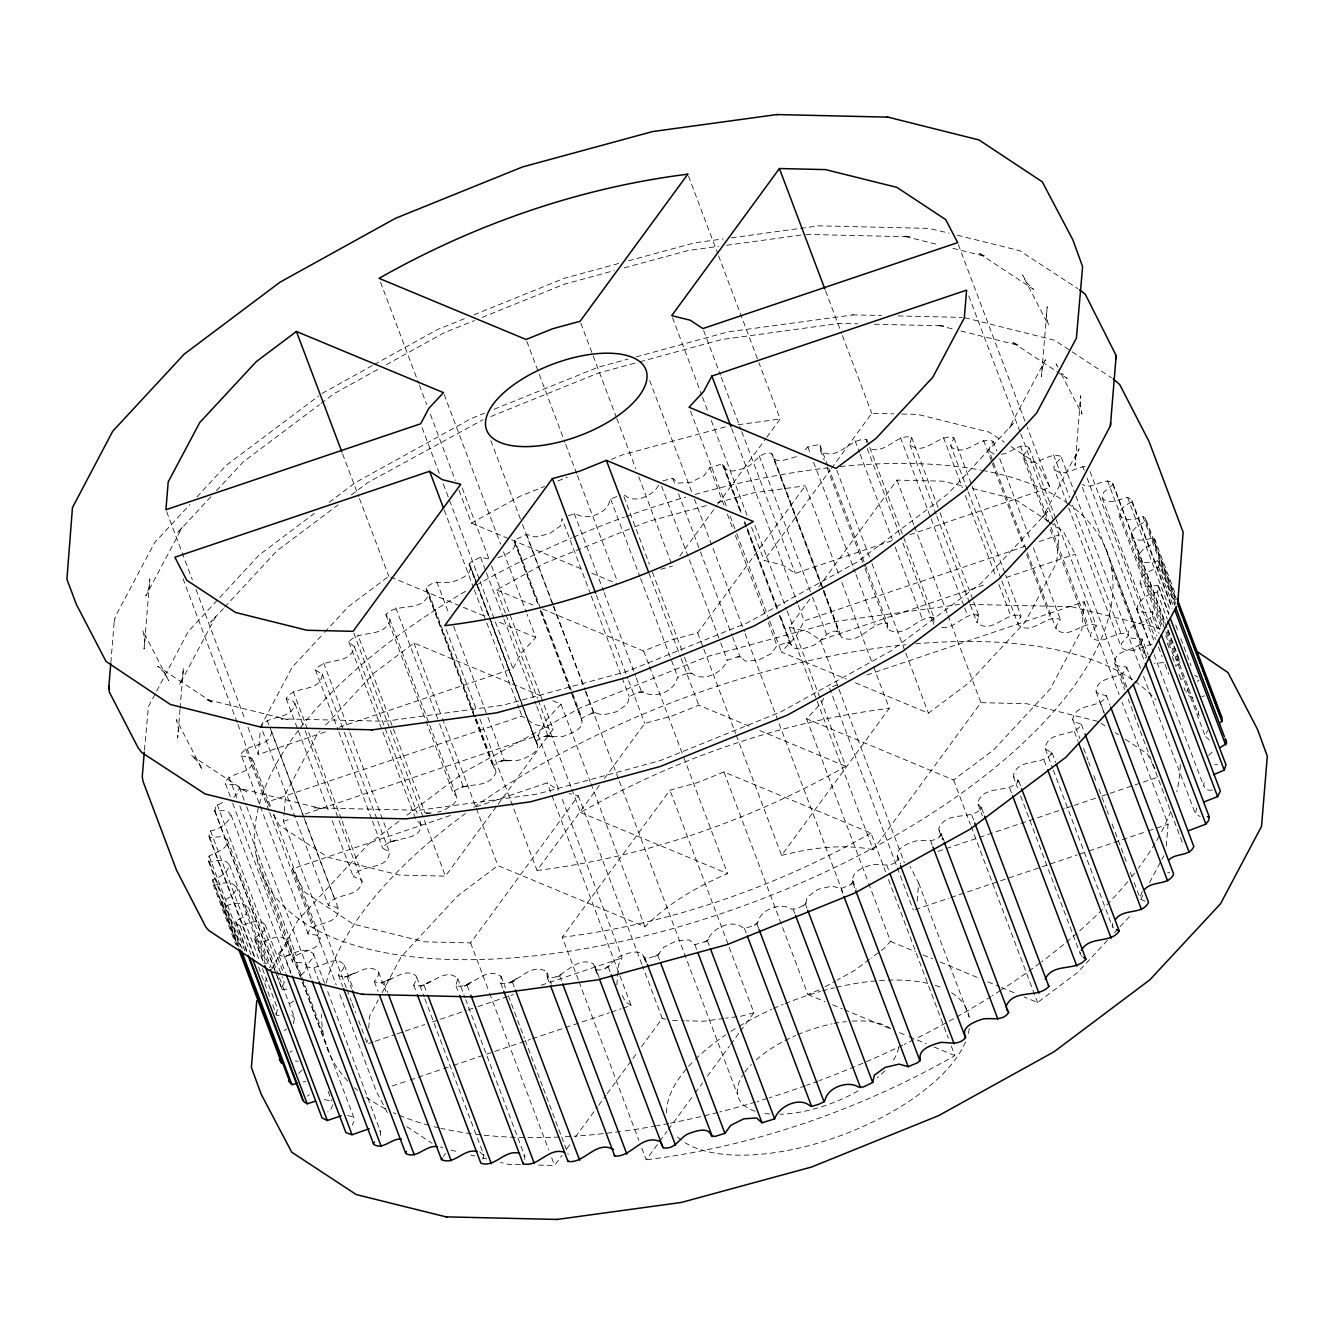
<?xml version="1.0" encoding="UTF-8"?>
<svg xmlns="http://www.w3.org/2000/svg" width="1334" height="1334" viewBox="0 0 1334 1334"><rect width="100%" height="100%" fill="white"/><g stroke="black" fill="none" stroke-linecap="round" stroke-linejoin="round"><path stroke-width="0.75" stroke-dasharray="5 3.75" d="M1140.637 668.551L1128.231 635.651C1126.863 620.06 1152.859 625.363 1152.609 611.756C1124.679 616.208 1140.62 594.364 1157.078 592.096L1158.596 588.561L1157.929 585.576L1145.322 586.376L1140.17 583.208C1139.403 573.42 1151.809 570.819 1158.529 566.917L1159.379 563.515L1158.062 560.78C1132.383 568.117 1133.516 550.625 1154.76 543.338L1154.961 540.103L1152.993 537.635C1130.465 545.956 1122.461 531.616 1145.839 521.594L1145.372 518.559L1142.771 516.408C1124.462 525.896 1107.67 513.273 1131.866 501.934L1130.732 499.133L1127.53 497.299C1119.676 499.133 1108.938 505.403 1102.268 498.066L1103.501 492.396L1112.973 484.559L1112.739 483.208C1103.768 475.988 1092.579 491.045 1082.358 484.259M222.528 802.484L215.641 806.12L214.957 811.272C242.905 806.82 226.963 828.664 210.505 830.932L208.988 834.467L209.638 837.452L222.261 836.651L227.414 839.803C228.181 849.608 215.775 852.209 209.054 856.094L208.204 859.513L209.521 862.231C235.201 854.894 234.067 872.386 212.823 879.69L212.623 882.925L214.591 885.376C237.118 877.055 245.123 891.395 221.744 901.434L222.211 904.469L224.812 906.62C243.122 897.115 259.897 909.738 235.718 921.094L236.852 923.895L240.053 925.713C247.891 923.878 258.646 917.609 265.316 924.962L264.082 930.632L254.611 938.452L254.844 939.82C263.265 946.923 273.303 933.35 283.142 937.869C292.963 941.387 282.625 950.008 278.189 953.343L285.493 972.686M302.735 982.191L354.577 1119.593L352.343 1125.062M278.189 953.343L280.624 955.578L284.892 956.695C293.38 953.393 305.586 946.156 313.49 953.927L313.407 957.545L306.236 965.566L307.07 966.7C318.893 972.186 334.034 952.193 344.372 965.182L343.455 968.634L338.402 975.021L339.52 976.004C352.51 980.307 366.183 960.463 378.589 971.986L378.356 975.271L374.354 981.574C388.494 987.677 401.667 965.132 416.158 975.938L416.608 979.006L413.707 985.176C428.764 990.278 442.971 965.666 457.712 978.406L456.011 985.776C471.953 989.578 484.626 965.182 501.067 976.388L500.817 983.375C517.375 985.943 528.681 961.697 546.423 971.452L547.624 977.989C564.549 979.406 574.537 955.261 593.28 963.665L595.914 969.685C608.304 972.153 611.956 959.246 621.744 955.528C628.047 953.21 641.504 948.207 644.039 957.629L647.79 958.412L657.745 955.311L663.565 947.323L676.588 940.787L689.445 939.936L694.864 944.722L707.454 940.804C711.739 928.214 731.916 918.542 742.788 927.697L744.422 928.331L750.809 926.563L756.895 923.795L757.845 922.228C760.38 909.471 780.824 902.001 791.462 909.088L796.181 908.904L805.553 904.452L807.17 897.115L817.875 889.394L831.916 886.076L841.02 888.627L850.692 884.592L853.243 881.524C850.208 871.035 865.716 866.483 873.403 864.415C882.224 864.015 891.379 867.967 898.316 859.68L898.416 858.262C892.963 848.691 909.138 842.955 916.124 840.887C925.012 839.603 934.867 843.472 941.42 834.717L938.702 828.731C946.44 809.855 970.418 820.994 981.707 808.421L977.589 803.018C983.542 783.842 1008.604 794.197 1018.726 781.057L1013.24 776.305C1017.092 756.978 1043.355 766.533 1052.076 752.926L1045.289 748.874C1046.656 729.631 1074.304 738.252 1081.39 724.345L1074.67 721.927L1072.653 719.476C1075.504 702.601 1098.366 708.821 1106.019 697.148L1106.353 695.631L1098.749 693.847L1096.098 691.696C1096.598 674.937 1120.543 680.423 1126.646 668.534L1126.68 667.083L1118.292 665.949L1115.041 664.132C1112.823 647.824 1138.069 652.293 1142.438 640.37L1142.154 639.019L1131.032 638.136L1128.231 635.651M1209.388 740.02L1205.286 736.268L1207.57 730.382M488.394 558.896L480.59 557.262L471.236 561.714L469.168 564.749C474.621 574.337 458.446 580.073 451.459 582.124C442.571 583.425 432.716 579.54 426.163 588.294L428.881 594.28C421.127 613.173 397.165 602.034 385.876 614.607L389.995 619.993C384.042 639.186 358.979 628.831 348.858 641.971L354.344 646.723C350.492 666.033 324.229 656.495 315.508 670.102L338.136 730.082M420.043 820.894C425.963 843.838 390.095 834.417 382.675 848.141L389.461 852.176C388.077 871.419 360.447 862.815 353.36 876.721L360.063 879.123L362.081 881.591C359.246 898.466 336.385 892.246 328.731 903.918L328.397 905.436L335.985 907.22L338.636 909.371C338.152 926.13 314.207 920.643 308.104 932.533L308.071 933.983L316.458 935.117L319.71 936.935C321.911 953.243 296.665 948.757 292.313 960.697L292.58 962.047L303.718 962.931L306.52 965.416L305.186 971.135L300.917 975.271M1080.44 952.526L1080.407 954.344L1020.543 795.664M308.071 933.983L240.937 754.494C247.04 742.604 270.985 748.091 271.469 731.332L270.385 729.915M1047.307 521.694L1023.211 457.829L1024.128 454.394L1029.181 448.007L1028.064 447.007C1017.875 442.638 1010.638 454.577 1000.5 454.194M1152.176 644.555C1142.438 645.339 1130.181 656.061 1121.26 647.14L1121.344 643.522L1128.514 635.501L1127.68 634.367C1115.841 628.881 1100.717 648.874 1090.378 635.884L1091.295 632.433L1096.348 626.046L1056.195 519.61M1212.456 790.045C1206.219 791.812 1200.333 784.959 1206.069 780.107M240.904 755.944L249.291 757.078L252.543 758.896C254.761 775.204 229.515 770.718 225.146 782.658L231.999 801.417M662.781 480.874L672.72 478.289L678.139 483.075L690.979 482.241L704.019 475.704L709.821 467.717L719.793 464.616L723.545 465.383C727.03 475.754 742.304 469.101 749.191 465.833C756.411 460.63 760.964 451.392 771.669 453.327L820.944 584.809M315.508 670.102L322.294 674.137C320.927 693.38 293.28 684.776 286.193 698.683L292.913 701.084L294.931 703.535C292.079 720.427 269.218 714.207 261.564 725.863M444.822 809.805L453.627 804.119L456.745 799.966L456.712 796.765L453.043 792.646C464.332 780.073 488.294 791.212 496.031 772.336L493.33 766.35C500.8 756.145 512.489 763.165 522.244 759.129C528.231 756.762 541.737 750.992 536.335 742.805L477.305 584.625M114.207 621.861L115.541 616.208L154.694 542.538L189.895 504.519M110.855 662.581L114.441 618.926M144.439 750.075L148.458 706.553L188.277 631.549L259.013 555.127L314.29 513.49M180.023 709.455L177.672 738.002L178.406 728.681L176.438 719.61L202.318 769.718L197.849 761.647L191.246 755.294L246.84 791.962L239.303 788.227L321.577 808.687L314.541 807.854L418.909 810.288L536.868 794.147L660.38 760.547L781.007 711.772L890.562 651.159L981.557 582.825L1047.807 511.439L1042.688 517.175L1079.056 448.758L1075.738 456.878L1075.037 465.699L1080.757 395.698L1080.04 405.019L1082.007 414.09L1058.896 369.351M180.073 708.454L183.408 668L182.708 676.822L179.39 684.959L215.741 616.525L210.639 622.261L223.312 608.587M325.396 731.899L258.262 754.544L260.23 730.715M346.24 987.744L283.458 821.31L284.109 813.373M284.275 811.389L285.743 793.513L317.292 734.134L320.11 731.082M373.337 1041.871L367.4 1043.872L367.734 1039.903M368.718 1027.98L369.701 1016.058L378.306 999.866M616.825 984.992L618.476 964.816L622.128 957.929L561.531 797.315M917.175 901.3L918.676 883.141L910.055 866.45M1054.544 523.278L1058.946 534.934L1056.661 562.748L1025.112 622.128L968.584 683.041L928.431 713.19L853.96 682.224M866.917 674.987L1084.125 601.701L1081.841 629.515L1050.292 688.894L993.763 749.808L953.61 779.956L806.586 718.809L821.227 703.035L823.962 697.899M1166.283 846.106L1168.084 824.262L1122.094 702.334M275.955 1014.374L277.672 1008.971L262.331 968.334M1017.525 782.724L1017.959 779.956M424.879 998.799L484.009 1155.561L482.341 1160.18M967.534 490.012L950.742 445.506L953.877 437.852C938.819 432.75 924.612 457.362 909.855 444.606L911.572 437.252C896.114 433.517 886.56 454.244 870.035 448.741M1096.348 626.046L1095.214 625.062C1082.241 620.76 1068.567 640.603 1056.161 629.081L1056.395 625.796L1060.38 619.493C1046.256 613.39 1033.083 635.934 1018.576 625.129L1018.142 622.061L1021.044 615.891L1005.703 575.254M524.662 1159.346L524.879 1156.461L465.749 999.7M1141.487 642.388L1142.154 639.019L1148.007 654.494M332.833 1104.702L331.249 1108.671L327.747 1111.922M1198.616 711.072L1198.566 714.707L1201.35 717.225M380.557 1135.584L380.657 1131.966L326.63 988.761M1112.589 923.295L1112.456 926.93L1114.79 928.814M537.702 603.418L514.34 541.487L514.724 540.02L526.563 534.384L535.668 536.952L549.691 533.633L560.413 525.913L562.031 518.559L590.512 594.03M536.435 741.387C544.322 731.532 555.111 739.069 564.932 735.801C571.536 733.333 584.726 728.731 581.507 719.543L581.891 718.059L514.724 540.02M286.927 989.194L282.124 989.311L281.557 988.077L284.292 982.491L282.108 976.688M1152.609 614.941L1152.609 611.756L1160.48 632.349M980.223 810.088L981.224 807.203M950.742 445.506L951.425 447.09C965.916 457.896 979.089 435.334 993.23 441.454L988.677 449.308L992.646 460.714M866.416 442.454L866.766 439.653C850.208 437.068 838.903 461.331 821.16 451.576L819.96 445.022L817.659 444.839L807.837 446.857L803.301 451.626M869.685 447.39L933.933 617.692L933.667 624.679L902.284 541.471M658.612 485.259C653.16 495.814 634.5 504.035 624.796 495.314L620.343 495.181M933.933 617.692C917.375 615.124 906.069 639.37 888.327 629.615L887.127 623.078C870.185 621.661 860.197 645.806 841.471 637.385L838.836 631.366C826.43 628.914 822.778 641.821 813.006 645.539C806.686 647.857 793.246 652.86 790.712 643.422L786.96 642.654L776.988 645.756L771.185 653.743L758.146 660.28L745.306 661.13L739.886 656.345L727.297 660.263C723.011 672.853 702.835 682.524 691.962 673.37L690.328 672.736L683.925 674.504L677.839 677.272L676.888 678.839C674.37 691.596 653.927 699.066 643.288 691.979L638.552 692.163L629.198 696.615L627.564 703.952L616.858 711.672L602.835 714.991L593.73 712.439L581.891 718.059M939.686 836.385L941.22 833.4L944.155 841.137M260.547 726.747L292.096 667.367L323.195 633.85M264.949 981.974L266.85 978.389M271.636 969.401L298.182 919.843L368.151 844.439L400.3 820.193M339.22 727.23L512.99 668.617L521.16 653.226L535.818 637.435L527.013 614.124M382.124 992.663L401.251 956.678L457.779 895.764L497.916 865.616L644.956 926.763C668.034 903.318 697.432 886.343 727.614 873.62L683.075 755.561M305.169 813.99L538.169 735.384L546.356 719.993L560.997 704.202L551.459 700.233M1025.379 546.256L804.219 620.877L796.048 636.268L781.39 652.043L846.323 679.056M1140.937 898.849L1142.854 895.247M1149.541 882.658L1161.014 861.064M1161.964 859.263L1163.882 855.678M445.523 1153.31L443.538 1156.511M293.33 1023.562L294.581 1017.859L279.256 977.222M1196.731 807.97L1195.381 813.707L1200.216 816.591M973.62 601.751L978.739 615.291L977.022 622.661C991.779 635.401 1005.986 610.789 1021.044 615.891M616.758 496.465L610.689 499.233L609.738 500.8C607.203 513.557 586.76 521.027 576.121 513.923L567.884 515.558M896.348 861.314L898.416 858.262L900.6 864.082M1023.211 457.829C1033.55 470.819 1048.674 450.825 1060.513 456.328L1061.347 457.462L1055.294 463.848L1053.727 467.417L1067.967 505.869M273.637 814.44L279.139 825.062L327.997 857.312L399.383 875.071L445.439 876.138L496.832 805.953M498.066 804.269L553.126 729.064L543.605 703.802M679.806 556.061L716.508 505.903M717.742 504.235L765.466 439.053M766.683 437.385L780.14 418.993L758.896 362.648M450.392 815.508L292.429 868.801L304.319 891.829L353.177 924.078L424.579 941.837L470.619 942.905L578.322 795.831L569.068 793.53M542.454 608.971L643.655 651.059L670.335 640.27L697.649 632.85L805.336 485.759L838.919 574.787M479.89 718.943L537.068 870.485L599.466 785.242M604.369 778.556L644.756 723.412L672.069 715.974L698.749 705.186L750.292 726.63M891.996 540.737L795.247 573.387L782.574 565.032L764.082 560.43L830.165 470.168M831.382 468.501L871.769 413.34L893.797 413.857M578.306 979.84L562.248 937.252L669.935 790.178L697.248 782.741L723.928 771.952L870.969 833.1L885.559 871.819M1105.086 725.946L1098.349 721.494L1026.963 703.735L980.907 702.668L873.22 849.741L789.261 627.197L810.072 598.783M818.642 587.077L896.965 480.107L943.005 481.174L964.816 486.61M538.569 1165.099L554.577 1165.466L561.914 1155.444M566.817 1148.757L570.485 1143.738M575.388 1137.052L597.415 1106.97M598.633 1105.302L605.969 1095.264M607.203 1093.597L631.682 1060.163M632.9 1058.496L636.568 1053.476M641.471 1046.79L662.264 1018.376L642.554 966.133M736.335 735.418L781.591 855.411L889.294 708.321L873.22 665.749M641.821 1148.207L646.206 1159.813L658.446 1143.105M659.663 1141.42L667 1131.399M668.234 1129.731L693.93 1094.63M695.147 1092.963L702.501 1082.925M707.387 1076.238L729.415 1046.156M730.648 1044.489L739.203 1032.783M740.437 1031.115L753.893 1012.723L669.935 790.178M1188.544 687.577L1186.209 693.48L1184.008 687.66M1142.338 891.579L1139.82 897.532L1133.983 882.041M850.692 884.592L853.243 881.524M1208.587 755.544L1212.889 751.409M302.168 1070.068L298.199 1073.753M196.865 496.998L226.18 465.416L318.709 395.931M210.872 496.782L177.055 533.25L182.174 527.497L145.806 595.931L149.125 587.794L149.825 578.973L144.089 648.991L144.822 639.653L142.855 630.582L168.734 680.69L164.265 672.619L157.662 666.266L213.257 702.951L205.719 699.199L287.994 719.676L280.974 718.843L385.326 721.26L503.285 705.119L626.797 671.519L747.44 622.745L856.978 562.131L947.99 493.813L1014.224 422.411L1009.104 428.164L1045.472 359.73L1042.154 367.867L1041.454 376.688L1047.19 306.67L1046.456 315.991L1048.424 325.062L1022.544 274.971L1027.013 283.025L1033.6 289.395L978.022 252.71L985.559 256.462L951.442 247.974M216.508 490.712L243.288 461.847L319.41 404.702M224.729 607.07L276.872 550.875L338.086 504.902M324.612 632.333L348.624 606.436L388.778 576.288L486.16 616.792M325.763 724.996L373.82 673.203L413.974 643.055L543.822 697.065M868.634 883.308L890.528 941.37L883.992 948.424L871.035 958.146M1107.403 940.387L1077.722 972.369L1037.569 1002.518L1024.195 996.965M1114.457 932.766L1118.692 928.197M1120.11 926.68L1131.415 914.49M803.185 905.986L806.22 902.918M1168.217 630.282L1179.89 661.247L1180.14 662.614L1176.238 665.649M754.377 925.246L757.845 922.228M1197.182 681.541L1199.033 679.973M233.75 797.232L238.019 793.096L239.353 787.36L236.552 784.876L225.429 784.008M704.802 942.154L708.671 939.203M321.06 403.452L334.3 393.513L379.19 368.684M329.165 502.318L355.611 482.474L471.002 418.626L484.475 413.173M351.326 494.964L367.867 482.541L483.175 419.61M406.903 815.224L464.749 771.786L580.14 707.937L707.22 656.578L837.302 621.177L959.513 604.452M869.418 959.363L854.861 970.302L837.335 979.99M293.713 1001.067L288.361 1004.435M514.624 980.773L509.621 983.125L517.742 977.572M654.994 956.545L659.229 953.71M289.862 1052.343L292.129 1050.825M307.153 1096.198L309.421 1094.714M978.739 615.291C963.898 611.339 955.444 630.598 939.886 627.213M509.621 983.125L516.025 979.189M469.451 984.008L464.282 986.126L473.036 980.84M605.503 968.251L610.038 965.549M322.028 393.447L372.503 365.516M374.304 364.515L437.419 329.598L464.365 318.693M386.376 364.699L443.838 332.9L474.487 320.527M458.979 490.128L471.436 523.145L519.76 496.398L544.555 486.393M505.386 613.14L496.615 589.911L544.956 563.165L632.649 527.714M571.819 789.244L580.573 812.473C675.354 758.629 781.007 721.811 889.294 708.321M820.86 700.283L845.773 766.333C751.009 820.177 645.339 856.995 537.068 870.485M870.969 833.1C776.188 886.943 670.535 923.762 562.248 937.252M825.062 986.776L835.584 980.957M951.275 1045.989L954.911 1055.661C860.147 1109.488 754.477 1146.323 646.206 1159.813M464.282 986.126L471.085 982.424M430.615 981.157L421.344 986.126L428.464 982.691M556.862 977.138L561.664 974.604M283.992 1030.482L286.56 1029.148M290.178 954.494L284.892 956.695L291.462 974.103M390.979 978.522L381.291 983.108L388.661 979.973M796.365 456.662L782.191 460.647L776.371 460.23L772.753 457.078M354.561 972.953L344.556 977.122L352.076 974.337M474.004 314.807L564.482 278.222L620.527 262.981M482.141 317.425L564.482 284.142L614.29 270.585M494.097 409.271L598.066 367.25L628.097 359.079M490.829 416.508L598.066 373.153L637.902 362.314M557.895 480.99L567.434 477.138M611.272 459.413L622.711 454.794L726.113 426.663M634.55 526.947L647.89 521.561L707.554 505.319M723.928 771.952L807.887 994.514L819.81 989.695M497.765 557.745C504.369 555.294 517.575 550.692 514.34 541.487M909.771 534.751L1049.975 487.444L1027.247 427.213M237.919 724.329L267.234 802.034L521.961 716.108L534.634 724.462L553.126 729.064M1039.203 541.604L1058.946 534.934M283.458 821.31L291.346 818.659M789.261 627.197L807.77 631.799L820.427 640.153L986.293 584.192M1006.053 577.539L1075.154 554.21L1125.529 687.744M476.071 806.853L547.157 782.875L558.229 790.178M837.302 684.976L829.398 687.644L896.565 865.683M375.304 1041.204L395.047 1034.55M397.032 1033.883L424.662 1024.545M432.566 1021.894L438.486 1019.893M440.47 1019.226L466.133 1010.555M468.117 1009.888L476.005 1007.237M477.989 1006.57L513.523 994.58M541.17 985.242L622.128 957.929M937.952 851.375L1064.332 808.754M1066.3 808.087L1072.236 806.086M1074.204 805.419L1099.866 796.748M1101.851 796.098L1159.113 776.772M392.179 1086.026L407.971 1080.707M409.955 1080.04L441.537 1069.384M443.522 1068.717L451.409 1066.049M453.393 1065.382L530.398 1039.403M532.366 1038.736L609.388 1012.756M611.356 1012.089L621.227 1008.754M623.211 1008.087L631.099 1005.419L547.157 782.875M915.341 909.538L948.908 898.199M950.875 897.532L1077.255 854.911M1079.223 854.244L1087.127 851.576M1089.094 850.909L1146.356 831.582M1148.341 830.915L1168.084 824.262M1085.009 466.516C1075.271 467.284 1063.031 478.022 1054.093 469.101M437.652 812.239L441.287 811.205M1201.701 696.615L1204.502 695.848M628.531 260.797L694.58 242.838L723.095 238.936M624.245 267.884L687.994 250.542L718.492 246.356M636.101 356.912L728.164 331.866L853.293 314.874M639.903 361.781L721.577 339.553L839.52 323.412L857.945 323.845M717.492 502.618L753.293 492.88L805.336 485.759M660.747 569.268L672.453 566.083M781.591 855.411C811.205 847.874 843.055 843.555 873.22 849.741M753.893 1012.723L741.687 1016.058L725.796 1018.226M1163.615 662.514L1154.244 663.665M395.814 840.47L388.227 842.388L398.382 840.287M1180.807 679.323L1183.642 678.723M510.288 760.697L501.167 760.98L506.403 759.863M426.146 813.573L429.898 812.84M553.443 736.618L544.872 736.268L550.008 735.451M303.001 1081.874L305.769 1081.44M426.38 813.723L432.333 812.823M467.5 786.043L460.197 787.093L469.768 786.193M731.249 237.819L798.466 228.631M800.5 228.347L818.826 225.83L928.764 228.381L949.224 233.167M726.63 245.256L801.884 234.951M738.119 424.746L780.14 418.993M723.812 1018.492L703.935 1021.21L686.26 1020.81M427.714 812.639L425.079 812.99L357.912 634.951M590.845 713.256L595.798 712.74M501.167 760.98L508.204 760.38M1214.89 764.499L1217.425 764.365M638.552 692.163L643.288 691.979M544.872 736.268L551.559 736.135M279.156 1015.524L276.805 1015.491L271.702 1001.934M1071.485 606.737L1160.397 628.547M805.936 234.4L910.305 236.818L903.268 235.985L939.403 244.972M852.409 314.857L881.457 315.524M898.049 315.908L962.348 317.409M874.32 324.229L943.888 325.846L936.852 325.012L952.91 328.998M901.801 414.04L917.825 414.407L989.211 432.166L1004.385 442.188M969.851 604.369L1072.669 606.753M672.503 1020.493L684.292 1020.76M520.543 1164.682L508.537 1164.399L500.6 1162.431M687.51 673.22L691.962 673.37M295.298 1060.98L298.232 1061.214M324.412 1099.566L329.631 1100.517M737.152 656.662L741.287 657.128M347.674 1115.441L352.376 1116.791L354.577 1119.593M1193.013 697.665L1186.943 695.047M1167.717 872.436L1169.751 872.82M786.96 642.654L790.712 643.422L779.756 614.407M957.278 235.168L1019.693 250.709L1077.872 288.678M964.682 317.692L1054.577 340.253L1111.439 377.705M960.947 330.999L1019.143 345.473L1011.606 341.737L1055.027 370.385M972.753 488.577L1014.407 498.933L1048.09 521.177M662.264 1018.376L665.583 1019.209M451.025 1150.091L458.946 1152.059M470.852 1155.027L474.821 1156.011M482.758 1157.979L486.71 1158.979M994.314 454.127L988.994 451.025M440.437 1146.94L442.855 1147.59M1194.697 675.354L1197.899 677.172M1145.222 901.234L1140.537 899.099M836.351 631.349L839.703 632.433L772.536 454.394M479.756 1151.909L484.009 1155.561M471.436 523.145L509.621 539.036M511.539 539.82L584.092 570.002M591.729 573.186L616.558 583.508M496.615 589.911L532.9 605.002M499.533 622.344L535.818 637.435M759.846 730.598L845.773 766.333M580.573 812.473L727.614 873.62M890.528 941.37L915.357 951.692M922.995 954.877L932.549 958.846M940.187 962.014L978.372 977.905M987.927 981.874L999.383 986.643M1001.284 987.427L1016.558 993.78M807.887 994.514L825.062 1001.667M832.699 1004.836L842.254 1008.804M844.172 1009.605L891.896 1029.448M899.533 1032.633L907.187 1035.801M909.088 1036.601L926.28 1043.755M933.917 1046.923L954.911 1055.661M884.826 622.878L887.71 624.245L828.731 468.251M291.829 1015.341L294.581 1017.859M1056.761 371.536L1067.183 378.422L1061.914 373.32M1011.122 446.623L1038.069 464.415L1049.975 487.444M1049.791 522.294L1063.265 531.182L1075.154 554.21M1115.207 732.616L1118.576 734.834M1125.312 739.286L1147.223 753.743L1151.792 762.598M631.099 1005.419L625.446 1001.684L621.994 995.014M406.803 1126.613L432.083 1143.305M931.832 617.325L934.234 618.976M1179.89 661.247L1174.587 658.596L1165.833 635.368M1081.14 955.511L1082.191 956.511M976.838 614.757L978.739 616.675M379.556 1130.565L380.657 1131.966M523.828 1155.027L524.879 1156.461M421.511 824.762L416.025 820.01L382.441 730.982M1019.393 615.191L1020.76 617.342M1057.912 367.217L1056.128 363.982L1057.979 367.567M1152.709 764.365L1155.444 769.685M267.234 802.034L269.985 807.353M387.36 1112.623L376.371 1091.362L339.153 992.663M1182.207 842.171L1128.264 699.316M1154.41 538.486L1175.571 594.597M1146.206 520.06L1175.621 597.632M1154.76 543.338L1175.938 599.466M1145.839 521.594L1175.771 600.934M1142.771 516.408L1175.621 603.485M1159.213 561.764L1175.271 604.352M1158.062 560.78L1174.854 605.303M1158.529 566.917L1173.853 607.57M1131.916 500.483L1172.069 606.92M1131.866 501.934L1172.019 608.371M1127.53 497.299L1170.602 611.489M1175.721 625.029L1177.905 630.832M1180.823 638.586L1191.045 665.666M1158.796 586.693L1169.018 613.79M1157.929 585.576L1168.884 614.607M1157.078 592.096L1167.3 619.193M1112.739 483.208L1165.299 622.544M1112.973 484.559L1167 627.78M1167.734 629.715L1180.14 662.614M1131.399 536.652L1164.249 623.745M1167.167 631.482L1198.566 714.707M1138.119 558.229L1165.132 629.831M1165.866 631.766L1205.286 736.268M1107.437 480.557L1162.181 625.696M1119.043 515.424L1162.114 629.615M1167.217 643.155L1169.418 648.958M1172.336 656.695L1175.988 666.383M1178.906 674.12L1181.09 679.923M1140.17 583.208L1159.146 633.533M1150.442 618.576L1157.012 635.984M1102.268 498.066L1155.561 639.336M1158.479 647.073L1162.131 656.745M1165.049 664.482L1168.701 674.17M1090.111 471.619L1153.627 639.986M1136.535 608.004L1153.326 652.526M1154.06 654.46L1203.702 786.043M1082.691 466.333L1084.142 470.202M1087.06 477.939L1149.858 644.372M1106.086 549.224L1146.957 657.612M1082.358 487.277L1147.34 659.513M1111.422 567.233L1145.739 658.196M1138.702 646.073L1143.822 659.613M1061.347 457.462L1075.221 494.23M1075.954 496.165L1128.514 635.501M1143.555 676.305L1195.381 813.707M1053.577 454.794L1069.635 497.365M1072.553 505.102L1120.743 632.833M1068.684 507.804L1121.26 647.14M1126.68 667.083L1132.516 682.558M1121.977 674.287L1127.097 687.827M958.346 244.589L1026.513 425.279M1114.39 662.548L1124.612 689.645M1029.181 448.007L1055.461 517.675M968.784 295.965L1020.093 431.966M1020.827 433.9L1053.81 521.344M1084.125 601.701L1119.176 694.597M1020.41 446.073L1050.342 525.413M1051.075 527.347L1087.577 624.112M1050.225 529.431L1090.378 635.884M1106.353 695.631L1110.005 705.302M1100.45 702.901L1104.102 712.573M1096.098 691.696L1104.135 712.99M993.23 441.454L996.865 451.125M999.8 458.863L1030.448 540.153M1033.366 547.89L1060.38 619.493M993.363 462.648L1056.161 629.081M983.558 440.253L991.579 461.547M992.313 463.482L1023.712 546.69M1026.63 554.427L1050.708 618.292M1081.39 724.345L1084.309 732.083M1072.653 719.476L1079.956 738.836M1083.608 748.507L1087.994 760.13M1088.711 762.064L1090.178 765.933M1093.83 775.604L1096.014 781.407M1098.933 789.144L1106.236 808.504M1106.97 810.438L1108.421 814.307M1112.072 823.978L1126.68 862.698M1130.332 872.369L1133.25 880.106M1074.354 731.616L1078.005 741.287M953.877 437.852L971.402 484.292M972.119 486.226L1004.986 573.32M968.251 491.946L1001.117 579.039M1001.834 580.974L1017.892 623.545M943.421 437.419L962.398 487.727M965.316 495.464L995.981 576.755M998.899 584.492L1010.572 615.458M1052.076 752.926L1055.728 762.598M1045.289 748.874L1052.593 768.234M1053.326 770.168L1112.456 926.93M1043.988 760.113L1046.907 767.85M911.572 437.252L939.319 510.789M940.036 512.723L972.886 599.8M909.855 444.606L936.151 514.274M936.868 516.208L969.718 603.302M970.452 605.236L977.022 622.661M900.433 437.569L930.365 516.908M931.099 518.859L963.948 605.936M964.682 607.87L967.6 615.608M1018.726 781.057L1020.91 786.86M1013.24 776.305L1017.625 787.91M825.596 290.945L841.721 333.683M842.454 335.634L871.769 413.34M896.965 480.107L913.74 524.629M914.474 526.563L947.323 613.64M948.057 615.574L980.907 702.668M1009.671 788.077L1011.856 793.88M866.766 439.653L868.968 445.456M867.233 448.574L901.551 539.536M855.077 440.737L859.446 452.343M860.18 454.277L892.313 539.436M895.231 547.173L922.244 618.776M981.707 808.421L984.625 816.158M978.039 804.302L982.408 815.908M971.786 815.207L974.704 822.945M836.818 470.335L871.252 561.647M871.986 563.598L904.969 651.025M905.703 652.96L928.431 713.19M953.61 779.956L970.402 824.479M971.135 826.413L1037.569 1002.518M819.96 445.022L827.997 466.316M820.51 450.375L824.162 460.047M827.08 467.784L864.315 566.483M865.032 568.417L887.677 628.414M807.837 446.857L810.038 452.66M813.673 462.348L855.294 572.653M856.028 574.587L875.004 624.896M941.42 834.717L943.605 840.537M938.869 830.115L942.504 839.786M688.527 176.138L717.842 253.844M718.576 255.794L758.162 360.714M841.837 582.524L872.503 663.815M930.748 841.187L932.199 845.056M771.669 453.327L822.761 588.794M823.495 590.729L838.836 631.366M823.862 592.546L839.92 635.134M759.246 455.894L811.806 595.231M812.539 597.165L826.413 633.933M918.676 883.141L969.051 1016.675M703.635 330.515L720.493 375.204M721.21 377.155L741.004 429.615M741.737 431.549L795.247 573.387M820.427 640.153L904.385 862.714M897.082 855.978L900 863.715M731.666 428.531L797.615 603.385M798.349 605.336L804.219 620.877M897.298 867.617L913.356 910.205M886.993 865.749L888.444 869.635M754.894 525.413L786.41 608.954M787.143 610.905L820.127 698.332M888.477 879.556L948.341 1038.236M672.469 317.559L701.784 395.281M702.518 397.215L708.371 412.756M711.305 420.543L747.957 517.675M751.626 527.397L764.082 560.43M723.545 465.383L741.787 513.773M744.706 521.511L779.023 612.473M723.762 466.683L741.27 513.14M747.123 528.614L777.055 607.971M779.973 615.708L790.929 644.739M722.411 464.465L740.653 512.84M744.305 522.511L778.622 613.473M779.356 615.408L789.578 642.504M690.512 411.122L726.43 506.336M730.082 516.041L735.951 531.582M736.685 533.533L768.934 619.026M769.668 620.96L781.39 652.043M806.586 718.809L867.9 881.374M709.821 467.717L724.429 506.42M727.347 514.157L732.466 527.714M735.384 535.451L765.316 614.791M768.234 622.528L776.988 645.756M852.676 880.34L856.161 889.261M852.86 883.008L855.044 888.811M649.691 380.557L691.546 491.512M694.48 499.3L744.405 631.666M745.139 633.617L843.538 894.447M841.02 888.627L843.938 896.381M672.72 478.289L675.638 486.043M678.556 493.78L699.733 549.891M700.467 551.826L731.849 635.051M732.583 636.985L739.886 656.345M661.581 486.093L719.993 640.904M720.727 642.838L727.297 660.263M805.553 904.452L807.003 908.337M580.84 323.212L616.025 416.475M616.758 418.426L635.801 468.934M638.736 476.705L670.985 562.198M697.649 632.85L735.601 733.483M793.313 909.571L794.781 913.44M623.895 496.615L649.441 564.349M652.359 572.103L683.758 655.311M684.492 657.245L690.328 672.736M648.908 573.07L680.423 656.611M681.157 658.562L698.749 705.186M610.689 499.233L639.886 576.638M640.62 578.572L677.839 677.272M756.895 923.795L759.096 929.598M526.847 341.421L538.586 372.519M539.303 374.454L564.966 442.454M565.699 444.405L576.688 473.553M577.422 475.488L617.008 580.407M643.655 651.059L648.758 664.615M649.491 666.55L682.341 753.627M744.422 928.331L746.606 934.15M574.27 513.457L603.468 590.862M604.202 592.796L635.584 676.021M636.318 677.955L641.421 691.496M596.381 595.181L627.897 678.723M628.631 680.657L644.756 723.412M591.245 595.981L629.198 696.615M707.454 940.804L709.655 946.606M694.864 944.722L697.048 950.525M526.563 534.384L552.843 604.052M553.577 605.986L584.976 689.211M585.693 691.145L593.73 712.439M490.895 440.72L521.744 522.478M522.478 524.412L552.576 604.219M553.31 606.17L584.892 689.878M585.626 691.829L618.659 779.423M619.41 781.357L737.619 1094.747M514.907 542.671L537.535 602.668M540.453 610.405L571.836 693.63M572.569 695.564L582.058 720.727M540.62 611.172L581.507 719.543M657.745 955.311L659.946 961.114M444.205 394.564L500.634 544.172M503.568 551.942L526.28 612.173M560.997 704.202L590.212 781.607M590.929 783.558L644.956 926.763M645.172 958.562L646.64 962.431M643.822 956.328L646.006 962.131M644.039 957.629L645.506 961.514M462.248 488.144L488.628 558.079M491.562 565.849L542.871 701.867M578.322 795.831L641.821 964.199M380.54 282.224L418.659 383.258M419.393 385.209L426.73 404.636M430.382 414.34L455.311 480.407M506.103 615.074L537.502 698.299M538.236 700.233L571.085 787.31M480.59 557.262L485.693 570.819M486.426 572.753L503.218 617.258M503.952 619.193L536.068 704.352M536.802 706.286L547.757 735.317M422.111 427.68L439.703 474.32M443.355 484.042L479.273 579.239M480.007 581.174L494.664 620.043M495.398 621.977L512.99 668.617M538.169 735.384L558.612 789.561M469.268 563.348L476.572 582.691M470.502 567.05L476.338 582.524M477.072 584.459L537.669 745.089M469.168 564.749L476.471 584.109M477.205 586.043L490.345 620.877M491.079 622.811L536.335 742.805M444.272 510.155L473.587 587.86M474.32 589.811L486.043 620.894M486.777 622.845L519.026 708.337M519.76 710.272L521.961 716.108M608.337 967.133L610.522 972.936M594.814 965.933L599.199 977.555M595.914 969.685L598.833 977.438M595.047 968.634L597.966 976.371M436.835 581.841L448.524 612.79M453.627 626.346L487.21 715.374M487.944 717.308L504.002 759.88M446.173 629.565L476.955 711.172M579.039 981.774L638.903 1140.453M428.714 592.913L475.438 716.758M476.171 718.709L495.881 770.952M426.163 588.294L493.33 766.35M426.363 589.611L474.537 717.342M475.271 719.276L493.513 767.667M559.746 976.154L561.931 981.974M547.073 972.653L551.459 984.259M547.04 976.821L549.958 984.559M342.605 453.893L358.729 496.632M359.463 498.582L388.778 576.288M413.974 643.055L441.704 716.591M442.438 718.526L497.916 865.616M395.798 607.82L438.869 721.994M439.603 723.928L462.965 785.859M389.545 618.726L456.712 796.765M385.876 614.607L453.043 792.646M512.506 982.291L514.691 988.094M501.067 976.388L505.453 987.994M508.371 995.731L524.429 1038.302M525.162 1040.253L542.688 1086.693M543.405 1088.627L560.93 1135.067M561.664 1137.002L568.234 1154.427M500.817 983.375L503.001 989.178M353.827 633.283L389.728 728.481M390.462 730.432L445.439 876.138M470.619 942.905L488.878 991.295M489.611 993.23L548.741 1149.991M551.659 1157.729L554.577 1165.466M354.344 646.723L417.125 813.14M348.858 641.971L381.707 729.048M467.15 985.459L470.068 993.196M457.712 978.406L465.016 997.765M456.011 985.776L458.929 993.513M323.595 662.915L349.141 730.648M349.875 732.583L390.762 840.954M322.294 674.137L343.472 730.265M344.189 732.199L377.038 819.276M377.772 821.227L389.461 852.176M338.869 732.016L371.719 819.109M372.453 821.044L382.675 848.141M424.162 985.609L427.097 993.346M416.842 977.522L424.145 996.865M413.707 985.176L416.625 992.913M293.213 691.396L341.404 819.126M342.138 821.06L360.38 869.451M294.931 703.535L304.419 728.697M305.152 730.632L362.081 881.591M286.193 698.683L329.265 812.856M332.183 820.593L353.36 876.721M384.025 982.774L387.677 992.446M378.589 971.986L385.893 991.345M374.354 981.574L378.006 991.245M271.469 731.332L338.636 909.371M267.133 720.127L303.635 816.875M304.369 818.809L334.3 898.166M262.681 731.265L328.397 905.436M344.372 965.182L353.126 988.411M347.173 976.955L351.559 988.561M166.65 511.689L192.296 579.69M195.965 589.395L245.072 719.576M248.007 727.347L258.262 754.544M346.973 989.678L351.342 1001.3M352.076 1003.235L355.728 1012.906M358.646 1020.643L364.482 1036.134M365.216 1038.069L367.4 1043.872M338.402 975.021L342.788 986.626M253.193 760.463L270.719 806.92M273.637 814.657L320.36 938.519M182.958 578.606L237.185 722.378M292.429 868.801L336.235 984.926M245.606 748.741L268.968 810.672M269.685 812.606L312.773 926.78M313.49 953.927L325.896 986.826M314.007 968.234L318.392 979.84M239.353 787.36L245.923 804.786M246.657 806.72L306.52 965.416M306.236 965.566L311.339 979.106M228.881 776.955L236.902 798.249M239.82 805.986L296.031 954.994M256.161 855.778L301.417 975.771M302.151 977.705L323.328 1033.833M287.41 941.554L302.018 980.257M261.497 873.787L301.651 980.223M302.384 982.158L328.664 1051.826M232.716 803.351L292.58 962.047M231.049 815.007L290.912 973.703M265.316 924.962L282.841 971.419M328.097 1091.395L331.749 1101.067M217.142 804.452L281.374 974.754M227.414 839.803L278.523 975.271M214.957 811.272L276.288 973.837M277.022 975.771L282.124 989.311M214.39 810.021L281.557 988.077M248.541 907.587L271.169 967.584M260.147 942.471L269.635 967.634M229.465 864.799L266.683 963.481M236.185 886.36L265.383 963.782M254.611 938.452L264.099 963.615M254.844 939.82L263.615 963.048M210.505 830.932L259.413 960.597M209.638 837.452L255.644 959.363M258.563 967.1L270.969 1000M208.788 836.318L254.044 956.311M240.053 925.713L250.992 954.744M235.718 921.094L247.39 952.059M235.651 922.544L246.607 951.576M209.054 856.094L245.556 952.86M209.521 862.231L242.371 949.324M208.371 861.247L240.504 946.406M224.812 906.62L240.137 947.257M221.744 901.434L239.253 947.874M212.823 879.69L237.635 945.489M221.377 902.968L237.435 945.539M214.591 885.376L237.219 945.372M213.173 884.542L235.801 944.539M1051.042 751.959L1051.159 754.56M898.632 1047.457A85.159 38.202 -20.7 0 1 892.629 1061.347M884.892 1070.718A85.159 38.202 -20.7 0 1 877.338 1077.639M858.096 1090.862A85.159 38.202 -20.7 0 1 779.906 1114.257M769.951 1114.023A85.159 38.202 -20.7 0 1 762.348 1113.073M755.161 1111.289A85.159 38.202 -20.7 0 1 742.488 1075.571M744.822 1072.119A85.159 38.202 -20.7 0 1 751.342 1064.482M756.128 1059.93A85.159 38.202 -20.7 0 1 783.275 1041.487M785.026 1040.57A85.159 38.202 -20.7 0 1 795.814 1035.451M797.682 1034.65A85.159 38.202 -20.7 0 1 832.016 1023.878M834.083 1023.461A85.159 38.202 -20.7 0 1 846.306 1021.611M852.143 1021.127A85.159 38.202 -20.7 0 1 892.729 1030.282M1067.7 503.318A452.426 202.918 -20.7 0 1 884.075 841.987A452.426 202.918 -20.7 0 1 308.387 925.246A452.426 202.918 -20.7 0 1 467.55 590.128M476.171 585.159A452.426 202.918 -20.7 0 1 571.886 537.835M573.47 537.168A452.426 202.918 -20.7 0 1 624.229 517.175M625.946 516.558A452.426 202.918 -20.7 0 1 685.659 497.115M695.197 494.397A452.426 202.918 -20.7 0 1 827.88 467.85M840.27 466.533A452.426 202.918 -20.7 0 1 981.14 470.152M982.374 470.385A452.426 202.918 -20.7 0 1 1065.999 502.151M1180.273 764.515A452.426 202.918 -20.7 0 1 1176.838 791.796M1170.852 811.122A452.426 202.918 -20.7 0 1 1160.146 834.417M1159.146 836.235A452.426 202.918 -20.7 0 1 1155.694 842.304M1154.961 843.538A452.426 202.918 -20.7 0 1 1138.352 868.251M1134.617 873.136A452.426 202.918 -20.7 0 1 1132.366 876.004M1127.697 881.724A452.426 202.918 -20.7 0 1 1104.002 907.82M1102.501 909.321A452.426 202.918 -20.7 0 1 1041.537 961.847M1039.87 963.098A452.426 202.918 -20.7 0 1 1001.417 989.861M1000.5 990.462A452.426 202.918 -20.7 0 1 992.363 995.664M991.129 996.448A452.426 202.918 -20.7 0 1 915.491 1038.869M913.873 1039.67A452.426 202.918 -20.7 0 1 904.152 1044.439M902.801 1045.089A452.426 202.918 -20.7 0 1 819.493 1080.573M818.326 1081.007A452.426 202.918 -20.7 0 1 806.62 1085.292M805.219 1085.793A452.426 202.918 -20.7 0 1 769.301 1097.832M767.317 1098.449A452.426 202.918 -20.7 0 1 757.145 1101.567M755.428 1102.084A452.426 202.918 -20.7 0 1 719.743 1111.972M717.775 1112.489A452.426 202.918 -20.7 0 1 670.602 1123.161M668.684 1123.545A452.426 202.918 -20.7 0 1 657.012 1125.729M656.045 1125.913A452.426 202.918 -20.7 0 1 622.544 1131.232M620.46 1131.515A452.426 202.918 -20.7 0 1 574.054 1136.218M570.168 1136.485A452.426 202.918 -20.7 0 1 561.431 1136.952M559.246 1137.052A452.426 202.918 -20.7 0 1 516.758 1137.385M515.324 1137.335A452.426 202.918 -20.7 0 1 483.041 1135.134M481.291 1134.951A452.426 202.918 -20.7 0 1 475.538 1134.284M471.069 1133.7A452.426 202.918 -20.7 0 1 441.02 1128.331M438.969 1127.864A452.426 202.918 -20.7 0 1 430.915 1125.846M428.931 1125.329A452.426 202.918 -20.7 0 1 393.397 1112.673M385.343 1108.754A452.426 202.918 -20.7 0 1 365.366 1096.548M357.612 1090.478A452.426 202.918 -20.7 0 1 354.494 1087.76M347.774 1081.14A452.426 202.918 -20.7 0 1 321.627 1014.39M326.13 983.108A452.426 202.918 -20.7 0 1 465.399 813.523M473.937 807.337A452.426 202.918 -20.7 0 1 906.003 644.722M915.608 643.822A452.426 202.918 -20.7 0 1 1133.166 680.19M1134.867 681.357A452.426 202.918 -20.7 0 1 1155.928 699.916M951.559 992.746A159.68 71.619 -20.7 0 1 969.535 1020.46M969.284 1028.464A159.68 71.619 -20.7 0 1 968.017 1034.734M965.549 1041.837A159.68 71.619 -20.7 0 1 836.001 1137.302A159.68 71.619 -20.7 0 1 682.991 1141.337M681.391 1140.186A159.68 71.619 -20.7 0 1 675.821 1135.217M666.6 1112.789A159.68 71.619 -20.7 0 1 693.863 1060.797M695.398 1059.263A159.68 71.619 -20.7 0 1 725.713 1034.851M730.999 1031.365A159.68 71.619 -20.7 0 1 737.569 1027.263M739.253 1026.246A159.68 71.619 -20.7 0 1 771.636 1009.371M773.537 1008.521A159.68 71.619 -20.7 0 1 783.125 1004.419M785.076 1003.618A159.68 71.619 -20.7 0 1 820.493 991.445M822.478 990.879A159.68 71.619 -20.7 0 1 834.4 987.794M836.368 987.327A159.68 71.619 -20.7 0 1 886.093 980.223M888.161 980.156A159.68 71.619 -20.7 0 1 927.714 983.375M935.267 985.409A159.68 71.619 -20.7 0 1 942.104 987.877"/><path stroke-width="1.5" d="M315.458 1101.167L307.204 1103.768L304.019 1101.934L302.885 1099.133M614.19 1154.86L614.774 1156.044C631.716 1157.445 641.704 1133.3 660.447 1141.721L663.081 1147.74C675.471 1150.191 679.123 1137.285 688.894 1133.566C695.214 1131.249 708.671 1126.263 711.205 1135.684L714.957 1136.451L724.912 1133.35L730.732 1125.362L743.755 1118.826L756.611 1117.992L762.014 1122.778L774.62 1118.859C778.906 1106.253 799.083 1096.581 809.955 1105.753L811.589 1106.386L817.975 1104.602L824.062 1101.834L825.012 1100.267C827.547 1087.51 847.99 1080.04 858.612 1087.143L863.348 1086.96L872.703 1082.508L874.337 1075.154L885.042 1067.433L899.083 1064.115L908.187 1066.683L917.842 1062.631L920.41 1059.563C917.375 1049.091 932.883 1044.522 940.57 1042.454C949.374 1042.054 958.546 1046.006 965.482 1037.719L965.566 1036.318C960.13 1026.73 976.305 1020.994 983.275 1018.926C992.179 1017.642 1002.034 1021.527 1008.587 1012.773L1008.387 1011.439M1079.606 289.828L1085.276 294.247L1116.174 355.628L1110.422 425.746L1070.168 502.151L998.682 579.256L902.835 651.225L787.444 715.074L660.363 766.45L530.282 801.851L406.036 818.843L296.098 816.291L205.169 793.98L141.771 752.543L138.086 747.74L109.338 692.063L108.921 685.943M1110.422 425.746L1110.655 422.811M1115.941 358.746L1116.174 355.628M108.671 689.044L110.755 663.598M144.272 752.109L142.271 776.505L142.921 781.09L176.505 870.118L205.903 927.197L208.938 930.598L269.818 970.768M256.762 1000.75L251.392 1067.383L261.114 1094.08L291.712 1152.176L356.278 1194.58L446.023 1216.858L557.145 1219.443L681.391 1202.434L811.489 1167.05L938.569 1115.674L1053.96 1051.826L1149.808 979.856L1220.527 903.768L1261.547 826.346L1267.3 756.228L1257.595 729.531L1227.997 672.586L1196.231 650.959M1177.822 602.351L1183.125 532.133L1149.108 441.637L1119.71 384.559L1113.19 378.856M477.055 1151.475C463.582 1148.174 454.277 1165.633 441.521 1159.613L442.088 1158.095M1005.869 1006.77C1013.607 987.894 1037.585 999.033 1048.874 986.46L984.625 816.158M1219.693 722.845L1221.927 721.377L1222.127 718.142L1177.038 598.482M711.872 376.071L703.685 391.446L689.044 407.237L836.084 468.384L876.221 438.236L932.749 377.322L964.299 317.942L966.6 290.128L711.872 376.071L730.932 426.58M1176.488 606.503L1137.335 680.19L1065.849 757.295L970.001 829.281L854.61 893.13L727.53 944.489L597.449 979.89L473.186 996.882L362.081 994.314L272.319 972.019M437.519 1146.69C425.98 1144.722 417.875 1158.362 406.687 1154.06L405.569 1153.06L406.42 1151.492M1056.461 764.532L1119.243 930.965C1110.655 944.172 1089.461 935.284 1081.29 950.525M1220.577 747.407L1226.63 743.321L1225.229 738.819L1226.546 741.554M1045.172 979.139C1053.326 962.081 1075.821 972.069 1085.893 959.096L1021.644 788.794M401.451 1139.086C391.579 1137.985 383.792 1149.908 374.237 1144.739L373.403 1143.605L374.52 1142.021M552.409 478.589L444.706 625.679C552.993 612.189 658.646 575.371 753.427 521.527L606.386 460.38L579.706 471.169L552.409 478.589L595.648 593.23M779.423 168.534L671.736 315.624L690.228 320.227L702.901 328.581L957.629 242.638L945.723 219.61L896.865 187.36L825.463 169.601L779.423 168.534L824.862 288.994M1213.54 774.687L1224.245 770.135L1225.963 764.749L1170.352 618.476M1203.968 801.917L1217.609 796.615L1220.343 791.045L1161.38 634.967M1188.844 830.565L1205.869 824.112L1208.654 820.427L1209.321 817.058L1148.724 656.428M1115.708 919.126C1124.128 907.937 1142.338 915.224 1148.557 902.384L1085.042 734.017M1168.968 859.863C1176.021 852.676 1189.528 856.678 1193.813 846.573L1133.25 684.492M296.431 331.482L256.278 361.631L199.75 422.545L168.201 481.924L165.916 509.738L420.644 423.795L428.814 408.421L443.472 392.63L296.431 331.482L341.871 451.943M1144.505 889.495C1152.243 880.557 1167.167 885.693 1173.186 875.204L1173.52 873.67L1110.738 707.237M503.735 991.112L567.967 1161.414C584.542 1163.998 595.848 1139.736 613.59 1149.491M459.663 995.447L523.178 1163.815C538.619 1167.533 548.174 1146.823 564.716 1152.326M417.359 994.847L480.874 1163.215C495.131 1168.1 504.535 1149.008 519.626 1153.343M297.399 1083.275L291.963 1084.659L288.544 1081.007L288.894 1079.473L239.987 949.808M429.615 471.286L174.887 557.228L186.777 580.257L235.651 612.506L307.037 630.265L353.093 631.332L460.78 484.259L442.271 479.656L429.615 471.286L443.538 508.204M286.226 974.62L345.906 1132.633L352.059 1134.734L369.235 1128.747M264.832 965.549L322.011 1117.859L327.314 1120.51L341.137 1115.824M776.855 114.557L652.609 131.566L522.511 166.95L395.431 218.326L280.04 282.174L184.192 354.144L112.706 431.249L72.453 507.654L66.917 579.306L76.405 604.469L106.003 661.414L170.285 704.435L261.331 727.247L372.453 729.815L496.698 712.823L626.78 677.422L753.86 626.063L869.251 562.214L965.099 490.228L1036.585 413.123L1076.405 338.136L1082.608 266.617L1072.886 239.92L1042.288 181.824L979.023 139.953L887.977 117.142L776.855 114.557L777.739 114.574M886.776 117.109L887.977 117.142M261.331 727.247L262.515 727.263M371.569 729.798L372.453 729.815M362.081 994.314L363.265 994.33M446.023 1216.858L447.224 1216.891M556.261 1219.426L557.145 1219.443M1207.337 816.691L1209.321 817.058M1116.375 929.515L1119.243 930.965M1083.508 957.345L1085.893 959.096M1220.16 715.691L1221.56 716.525M1006.503 1009.404L1007.287 1010.522M1048.391 985.242L1048.874 986.46M1180.006 609.238L1182.191 615.057M1183.642 618.926L1190.228 636.335M1191.679 640.203L1196.798 653.76M1198.249 657.629L1200.433 663.432M1202.634 669.234L1204.819 675.037M1206.286 678.923L1212.856 696.331M1214.307 700.2L1219.426 713.757M1177.388 603.335L1221.927 721.377M1175.588 607.237L1224.495 736.885M1174.587 609.505L1225.679 744.972M1168.034 621.127L1224.245 770.135M1158.479 639.853L1217.609 796.615M1145.272 663.482L1205.869 824.112M1127.814 689.761L1189.144 852.326M1104.835 714.507L1167.617 880.94M1078.739 743.238L1141.52 909.655M1047.64 769.785L1111.155 938.152M1012.589 795.814L1076.838 966.116M974.704 822.945L1038.953 993.246M944.339 842.471L1008.587 1012.773M932.933 846.99L997.899 1019.226M900.5 865.483L965.482 1037.719M889.911 873.503L954.16 1043.805M855.778 890.745L920.026 1061.047M843.938 896.381L908.187 1066.683M807.737 910.272L872.703 1082.508M795.514 915.374L860.48 1087.61M606.386 460.38L648.174 571.135M759.096 929.598L824.062 1101.834M747.34 936.084L811.589 1106.386M710.372 948.541L774.62 1118.859M697.782 952.476L762.014 1122.778M660.68 963.048L724.912 1133.35M647.374 964.365L712.339 1136.601M611.255 974.871L675.504 1145.172M599.566 979.373L663.081 1147.74M562.665 983.908L626.897 1154.21M550.542 985.726L614.774 1156.044M515.424 990.028L579.673 1160.33M470.802 995.131L534.317 1163.498M427.814 995.281L491.329 1163.648M388.411 994.38L451.192 1160.813M379.473 995.114L441.521 1159.613M352.293 990.495L414.34 1154.994M343.522 988.561L405.569 1153.06M319.126 981.774L381.174 1146.273M312.073 981.04L373.403 1143.605M292.196 976.038L352.059 1134.734M270.368 969.568L327.314 1120.51M252.46 958.612L307.204 1103.768M249.591 957.862L302.151 1097.198M248.074 955.444L302.818 1100.583M241.604 951.125L291.963 1084.659M238.686 949.241L281.757 1063.431L279.323 1059.329M567.684 1160.13L567.967 1161.414M523.161 1162.448L523.178 1163.815M687.794 174.187L580.107 321.277L552.793 328.698L526.113 339.486L379.089 278.339C473.853 224.512 579.523 187.677 687.794 174.187M532.216 446.406A85.159 38.202 -20.7 0 0 646.757 372.77A85.159 38.202 -20.7 0 0 519.793 380.607A85.159 38.202 -20.7 0 0 532.216 446.406"/></g></svg>
